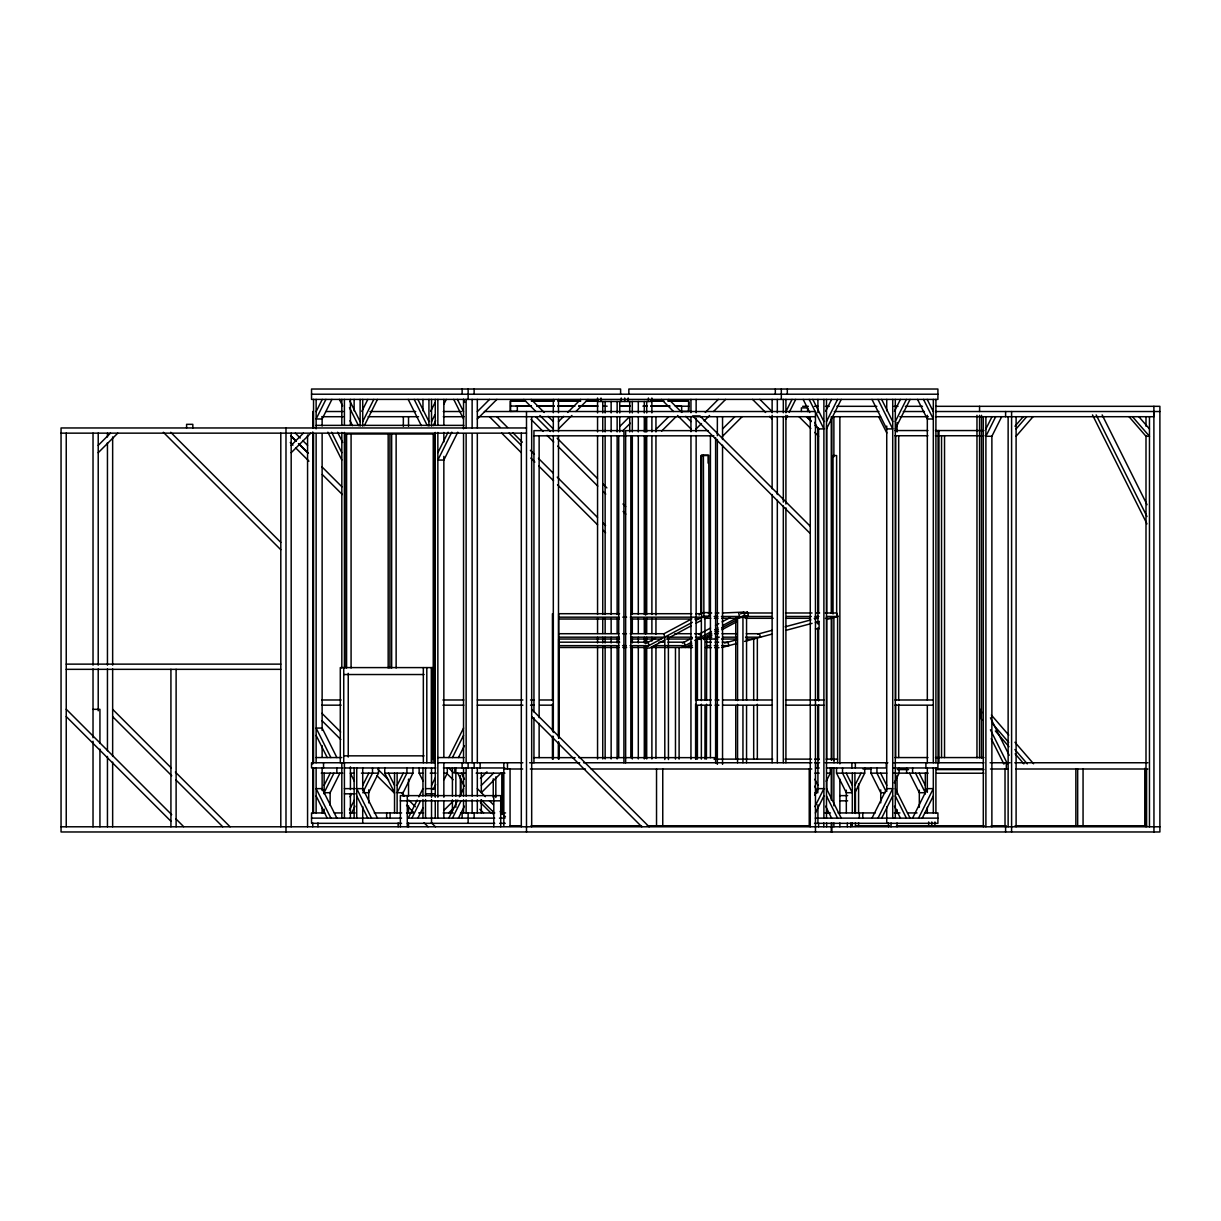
<?xml version="1.0" encoding="UTF-8"?>
<svg xmlns="http://www.w3.org/2000/svg" width="1221" height="1221" viewBox="0 0 1221 1221"><rect width="100%" height="100%" fill="white"/><g stroke="black" fill="none" stroke-linecap="round" stroke-linejoin="round"><path stroke-width="1.5" d="M558.669 743.879L558.669 759.126L558.669 742.139M558.669 738.156L558.669 639.026L619.459 639.026M664.804 759.523L664.804 637.057L668.391 636.584L668.436 759.523M668.391 638.034L668.391 636.584M700.9 613.965L700.9 455.54L708.088 455.54L708.088 463.125M701.358 618.925L701.358 617.49L704.944 616.987L704.975 700.381M701.602 613.598L701.602 455.158L708.791 455.158L709.279 616.132L704.319 618.788M704.944 618.437L704.944 616.987M1153.952 411.523L1153.952 416.712L935.5 416.712M706.41 759.126L706.547 704.196M706.562 700.411L706.715 637.896L703.113 638.537M316.132 411.645L322.252 399.404M325.931 399.404L316.132 418.986L322.13 418.986L331.914 399.404M361.843 411.34L367.811 399.404M362.713 421.566L373.794 399.404M364.362 425.625L377.472 399.404M430.662 411.34L434.92 402.808M431.532 421.566L434.951 414.743M433.18 425.625L435.638 420.711M443.834 404.319L446.291 399.404M437.851 452.716L448.076 432.249M451.785 432.188L437.851 460.058L443.849 460.058L457.783 432.188M324.13 785.378L330.25 773.152M333.913 773.152L324.13 792.719L330.128 792.719L339.911 773.152M350.03 796.825L351.679 793.543M349.465 809.935L354.38 800.106M362.713 785.378L368.834 773.152M351.602 813.018L355.006 806.196M363.537 791.086L372.512 773.152L372.512 767.963M378.495 767.963L378.495 773.152L368.711 792.719L362.713 792.719M397.13 785.378L403.251 773.152M412.912 767.963L412.912 773.152L403.128 792.719L397.13 792.719L406.914 773.152L406.914 767.963M408.196 818.131L417.216 800.106M418.849 796.825L422.954 788.629M411.874 818.131L420.39 801.083M431.532 785.378L435.363 777.731M417.857 818.131L422.97 807.905M448.794 757.569L463.537 728.067M433.165 789.468L435.622 784.569M452.457 757.569L463.537 735.408M444.062 779.67L447.313 773.152L447.313 767.963M458.455 757.569L464.423 745.634M448.794 818.131L457.799 800.106M459.447 796.825L463.537 788.629M452.457 818.131L460.989 801.083M458.455 818.131L464.423 806.196M785.912 411.645L792.032 399.404M785.912 418.986L787.545 415.72M789.178 412.454L795.695 399.404M825.625 411.34L831.593 399.404M826.495 421.566L837.575 399.404M826.495 428.907L841.254 399.404M894.444 411.34L900.411 399.404M895.314 421.566L906.394 399.404M895.314 428.907L910.072 399.404M985.896 428.937L992.001 416.712M995.68 416.712L985.896 436.279L991.879 436.279L1001.678 416.712M814.636 795.192L817.917 788.629L823.9 788.629L814.895 806.654M826.22 781.303L830.295 773.152L830.295 767.963M815.384 813.018L823.9 795.97M854.914 785.378L861.034 773.152M854.914 792.719L864.697 773.152L864.697 767.963M871.977 818.131L886.736 788.629L892.719 788.629L877.975 818.131M894.215 782.936L899.114 773.152L899.114 767.963M881.638 818.131L892.719 795.97M912.575 818.131L927.319 788.629L933.317 788.629L918.558 818.131M922.237 818.131L933.317 795.97M1014.987 426.221L1023.229 416.712M1016.101 428.937L1026.693 416.712M1016.101 436.279L1033.042 416.712M98.214 445.375L110.439 433.15M98.214 452.716L117.781 433.15M291.178 445.375L303.419 433.15M291.178 452.716L310.76 433.15M477.319 411.645L489.56 399.404M477.319 418.986L496.901 399.404M510.592 406.013L531.303 406.166M517.521 411.202L510.409 411.385L510.454 400.976L523.717 400.976M517.322 406.196L517.322 411.385M558.501 421.566L563.72 416.346M567.628 412.439L580.662 399.404M558.501 428.907L571.916 415.491M575.93 411.477L588.003 399.404M619.749 426.495L629.532 416.712M622.512 431.059L630.341 423.229M656.425 428.937L668.665 416.712M681.654 406.227L681.654 411.416L688.568 411.416L688.827 402.381M661.645 431.059L676.007 416.712M705.265 412.439L718.299 399.404M696.138 428.907L701.51 423.55M704.181 420.863L709.554 415.491M713.568 411.477L725.64 399.404M722.542 428.937L734.783 416.712M722.542 436.279L742.109 416.712M443.956 810.332L453.098 801.205M480.448 778.403L486.965 771.87M448.687 812.942L453.586 808.043M481.318 785.378L493.559 773.152M500.885 773.152L481.318 792.719L481.318 773.152M697.496 639.026L700.915 637.179L699.984 633.714L694.596 633.714M722.481 612.988L743.864 612.103L744.795 615.582L736.156 618.299L721.642 618.299M647.237 642.734L655.494 638.308M663.751 633.867L691.849 618.818M699.099 614.926L703.418 612.621L708.806 612.621M692.322 622.328L644.398 648.015L649.786 648.015L664.667 640.048M695.619 620.558L703.891 616.132L709.279 616.132M667.78 638.415L691.101 625.869M696.062 623.214L701.022 620.558M682.417 643.131L692.338 637.82M698.961 634.264L710.53 628.067M715.491 625.411L718.803 623.626M722.115 621.855L730.387 617.429M740.567 613.873L743.864 612.103M701.022 638.369L695.604 639.987L695.604 700.503M735.744 700.228L735.744 618.528L742.948 616.544L742.948 700.198M744.123 613.873L747.42 612.103L748.351 615.582L745.054 617.353M681.684 647.496L691.62 642.17M694.917 640.399L711.461 631.532M714.773 629.761L718.085 627.991M723.046 625.335L739.59 616.468L738.659 612.988M685.24 647.496L691.864 643.94M700.137 639.514L711.721 633.302M715.018 631.532L718.33 629.761M721.642 627.991L736.522 620.009M741.498 617.353L744.795 615.582M688.797 647.496L692.246 645.65M703.693 639.514L711.965 635.073M715.277 633.302L718.574 631.532M721.886 629.761L736.782 621.779M724.541 643.04L737.408 639.59M757.63 634.172L772.328 630.234M785.195 626.785L810.927 619.886M814.605 618.91L818.284 617.918M721.809 647.527L737.286 643.375M744.581 641.422L771.947 634.096M786.141 630.295L812.072 623.351M815.552 622.42L819.367 621.397M826.571 619.459L837.896 616.468L836.66 612.988L836.614 455.54L833.027 455.54L833.027 613.965M735.744 618.528L746.55 616.544L746.55 700.198M742.215 612.988L747.42 612.103M743.146 616.468L748.351 615.582M311.538 394.215L937.911 394.215M662.133 400.976L650.747 400.976L663.98 401.007M688.675 400.976L667.811 400.976L688.644 400.992L688.568 411.416M525.564 401.007L510.409 401.007L510.409 411.385M597.542 401.48L651.892 401.48M516.285 406.013L531.456 406.013M537.133 406.013L554.197 406.013M557.997 406.013L573.168 406.013M578.846 406.013L597.817 406.013M620.558 406.013L630.036 406.013M643.314 406.013L647.115 406.013M650.9 406.013L669.856 406.013M675.549 406.013L681.242 406.013M536.95 406.211L554.059 406.166M557.799 406.211L574.862 406.211M578.662 406.211L597.664 406.166M603.311 406.211L607.142 406.166M620.375 406.211L629.899 406.166M643.146 406.181L646.962 406.166M650.701 406.211L669.703 406.166M675.35 406.211L688.629 406.211M802.655 406.318L808.363 406.318M814.346 406.318L818.162 406.318M825.472 406.318L829.288 406.318M836.889 406.318L876.846 406.318M893.955 406.318L898.061 406.318M905.372 406.318L922.496 406.318M935.82 406.318L1159.889 406.318L1159.889 831.974L61.05 831.974L61.05 427.96L526.495 427.96M326.114 411.523L343.269 411.523M369.963 411.523L415.72 411.523M443.299 411.523L461.477 411.523M484.355 411.523L815.46 411.523L815.46 831.974M834.279 411.523L878.967 411.523M903.281 411.523L924.434 411.523M935.5 411.523L1159.95 411.523M322.298 416.712L343.269 416.712M368.055 416.712L418.559 416.712M443.299 416.712L464.239 416.712M478.647 416.712L815.46 416.712M880.555 416.712L831.287 416.712L831.287 613.171M899.801 416.712L928.235 416.712M316.132 425.366L463.858 425.366M708.119 430.631L625.64 430.631L625.64 762.85M894.962 430.555L927.945 430.555M935.454 430.555L983.928 430.555M61.05 433.15L526.495 433.15M533.943 435.821L623.916 435.821M625.64 435.821L713.888 435.821M894.962 435.744L927.945 435.744M935.484 435.744L938.079 435.744M938.949 435.744L983.928 435.744M708.119 612.988L711.706 612.988M715.292 612.988L718.894 612.988M745.772 612.988L772.283 612.988M785.53 612.988L812.041 612.988M815.826 612.988L819.627 612.988M825.304 612.988L836.66 612.988L837.606 616.498L837.606 762.759M619.566 613.705L558.669 613.705L558.669 738.354M630.982 613.705L691.88 613.705M695.68 613.705L701.388 613.705L702.014 617.17L630.341 617.17M714.178 616.468L717.811 616.468M721.443 616.468L739.59 616.468M746.703 616.468L771.397 616.468M786.599 616.468L811.293 616.468M815.094 616.468L818.894 616.468M826.495 616.468L837.896 616.468M558.669 617.17L619.032 617.17M622.802 617.17L626.571 617.17M701.358 617.505L701.358 700.595M705.295 618.299L710.744 618.299M714.377 618.299L718.009 618.299M745.131 618.299L773.137 618.299M786.217 618.299L810.485 618.299M814.224 618.299L817.963 618.299M825.427 618.299L831.028 618.299M558.669 619.016L619.169 619.016M630.509 619.016L691.01 619.016M694.795 619.016L698.58 619.016M815.46 622.618L819.093 622.618L819.093 628.846L815.46 628.846M558.669 633.714L618.894 633.714M622.649 633.714L626.419 633.714M630.173 633.714L664.056 633.714L664.667 637.179L630.601 637.179M674.831 633.714L691.01 633.714M714.56 633.714L718.299 633.714M722.023 633.714L736.95 633.714M746.275 633.714L759.325 633.714L760.576 637.179L745.558 637.179M558.669 637.179L619.245 637.179M670.07 637.179L691.849 637.179M695.482 637.179L700.915 637.179M708.027 637.179L711.782 637.179M715.537 637.179L719.291 637.179M723.046 637.179L736.171 637.179M630.845 639.026L661.233 639.026M666.635 639.026L692.048 639.026M704.593 639.026L717.811 639.026M721.596 639.026L736.706 639.026M746.153 639.026L753.693 639.026M558.669 642.185L619.673 642.185M631.104 642.185L648.259 642.185L648.885 645.65L630.082 645.65M659.05 642.185L664.438 642.185M668.024 642.185L684.187 642.185L685.118 645.65L654.578 645.65L651.144 647.496L692.505 647.496M705.875 642.185L711.355 642.185M714.987 642.185L718.635 642.185M722.283 642.185L727.747 642.185L728.983 645.65L721.642 645.65M558.669 645.65L618.818 645.65M622.573 645.65L626.327 645.65M706.944 645.65L710.607 645.65M714.285 645.65L717.963 645.65M558.669 647.496L619.032 647.496M622.802 647.496L626.587 647.496M630.357 647.496L645.451 647.496M705.463 647.496L711.416 647.649M714.636 647.649L718.986 647.649M66.239 664.132L280.799 664.132M66.239 669.337L280.799 669.337M343.742 674.526L424.053 674.526M321.84 699.984L341.132 699.984M442.933 699.984L463.827 699.984M477.319 699.984L522.909 699.984M530.509 699.984L534.31 699.984M540.018 699.984L553.311 699.984M696.138 699.984L711.339 699.984M715.14 699.984L718.94 699.984M722.74 699.984L772.13 699.984M785.622 699.984L823.9 699.984M895.024 699.984L933.317 699.984M321.84 705.173L341.132 705.173M442.933 705.173L463.827 705.173M477.319 705.173L522.909 705.173M530.509 705.173L534.31 705.173M540.018 705.173L553.311 705.173M696.138 705.173L711.339 705.173M715.14 705.173L718.94 705.173M722.74 705.173L772.13 705.173M785.622 705.173L823.9 705.173M895.024 705.173L933.317 705.173M93.025 709.325L99.939 709.325L99.939 743.436M343.742 755.845L424.053 755.845M316.132 757.569L341.819 757.569M437.851 757.569L464.026 757.569M894.962 757.569L927.945 757.569M935.484 757.569L938.079 757.569M938.949 757.569L983.928 757.569M533.943 757.646L575.183 757.646M578.922 757.646L623.916 757.646M625.64 757.646L715.613 757.646M714.01 759.126L772.771 759.126M784.935 759.126L811.583 759.126M814.712 759.126L819.199 759.126M826.159 759.126L837.606 759.126M434.966 759.309L433.241 759.309L433.241 434.004M435.256 762.759L311.538 762.759L311.538 767.963L342.826 767.963M437.851 762.759L522.863 762.759M529.609 762.759L579.746 762.759M583.562 762.759L811.919 762.759M814.483 762.759L819.535 762.759M825.243 762.759L887.85 762.759M893.558 762.759L983.928 762.759M990.094 762.759L1010.103 762.759M1014.773 762.759L1147.923 762.759M344.414 767.963L435.79 767.963M443.391 767.963L504.914 767.963M815.506 767.963L819.215 767.963M826.403 767.963L886.293 767.963L886.293 762.759M893.558 767.963L937.911 767.963L937.911 762.759M503.83 769.001L522.68 769.001M530.296 769.001L585.454 769.001M591.162 769.001L811.828 769.001M863.003 769.001L871.26 769.001M897.893 769.001L907.401 769.001M935.942 769.001L983.5 769.001M990.445 769.001L1008.134 769.001M1015.689 769.001L1147.862 769.001M897.313 769.596L908.607 769.596M936.583 769.596L983.897 769.596M321.26 773.152L342.826 773.152M354.029 773.152L350.335 773.152L354.411 781.303M361.416 773.152L378.495 773.152M384.752 767.963L384.752 773.152L412.912 773.152M419.154 767.963L419.154 773.152L422.848 773.152M430.235 773.152L436.034 773.152M444.322 773.152L447.313 773.152M465.201 773.152L454.823 773.152L454.823 767.963M476.129 773.152L504.929 773.152M814.911 773.152L819.215 773.152M826.602 773.152L830.295 773.152M836.538 767.963L836.538 773.152L864.697 773.152M870.955 767.963L870.955 773.152L886.736 773.152M893.574 773.152L928.189 773.152M936.583 773.229L983.897 773.229M344.414 788.629L355.265 788.629M425.549 788.629L435.256 788.629M814.911 792.719L817.917 792.719M885.225 792.719L880.738 792.719L870.955 773.152M344.414 793.818L355.265 793.818M425.549 793.818L435.256 793.818M839.789 795.634L847.664 795.634M400.366 800.839L500.717 800.839M839.789 800.839L847.664 800.839M324.832 812.942L311.538 812.942L311.538 823.32L401.556 823.32M334.34 812.942L341.926 812.942M349.527 812.942L355.235 812.942M374.221 812.942L401.617 812.942M406.517 812.942L412.942 812.942M418.65 812.942L423.611 812.942M443.192 812.942L453.25 812.942M460.515 812.942L494.764 812.942M500.473 812.942L505.555 812.942M825.091 812.942L830.448 812.942M838.064 812.942L875.228 812.942M894.23 812.942L899.923 812.942M907.524 812.942L917.017 812.942M924.618 812.942L937.911 812.942L937.911 823.32L814.514 823.32M311.538 818.131L401.556 818.131M407.768 818.131L494.703 818.131M499.481 818.131L504.99 818.131M815.277 818.131L937.911 818.131M407.28 823.32L494.703 823.32M499.648 823.32L505.25 823.32M510.057 825.747L521.489 825.747M531.028 825.747L641.544 825.747M647.252 825.747L809.233 825.747M855.448 825.747L889.529 825.747M896.458 825.747L984.202 825.747M991.131 825.747L1006.272 825.747M1015.094 825.747L1146.595 825.747M61.05 826.785L1159.95 826.785M807.081 416.712L811.003 420.619M806.379 416.712L811.263 421.596M814.941 425.274L818.604 428.937M799.038 416.712L810.775 428.449M814.697 432.371L818.604 436.279M759.889 399.404L772.13 411.645M752.548 399.404L765.598 412.454M769.52 416.376L772.13 418.986M810.088 526.068L699.984 415.949L692.643 415.949L810.088 533.409M668.787 399.404L681.822 412.439M685.729 416.346L690.949 421.566M661.446 399.404L673.519 411.477M677.533 415.491L690.949 428.907M531.15 399.404L544.184 412.439M548.092 416.346L553.311 421.566M523.809 399.404L535.882 411.477M539.896 415.491L553.311 428.907M535.698 416.712L550.457 431.486M557.173 438.186L597.466 478.479M602.838 483.852L606.868 487.881M622.985 503.998L625.671 506.684M531.028 419.383L543.04 431.395M547.039 435.393L553.708 442.063M557.722 446.077L597.756 486.111M603.098 491.453L605.769 494.123M623.122 511.477L625.793 514.148M496.794 416.712L507.539 427.457M512.912 432.829L522.313 442.216M530.372 450.274L534.401 454.304M538.43 458.333L553.205 473.107M557.234 477.136L597.512 517.429M602.884 522.786L605.57 525.473M509.065 433.15L521.306 445.375M489.453 416.712L500.137 427.381M530.83 458.089L534.844 462.087M538.843 466.086L553.525 480.769M557.524 484.783L597.573 524.816M602.915 530.158L605.585 532.829M501.724 433.15L521.306 452.716M295.345 433.15L300.229 438.034M302.686 440.491L307.57 445.375M290.949 435.836L296.321 441.208M299.008 443.895L308.409 453.281M321.825 466.712L341.972 486.858M290.613 435.76L295.833 440.979M298.443 443.589L307.57 452.716M290.262 442.49L292.933 445.161M295.604 447.832L308.944 461.172M322.298 474.526L342.323 494.536M531.684 709.325L649.145 826.785M531.684 716.666L641.803 826.785M170.681 432.28L280.799 542.399M163.339 432.28L280.799 549.74M477.319 788.629L485.363 796.672M489.392 800.701L493.406 804.731M500.122 811.431L505.479 816.788M481.227 799.877L494.261 812.927M448.687 767.963L453.586 772.847M480.448 802.502L490.888 812.942M446.565 773.183L453.098 779.7M479.868 809.279L483.547 812.942M321.962 713.339L340.644 732.02M378.022 769.398L388.705 780.066M402.045 793.421L404.716 796.092M408.714 800.091L415.399 806.76M431.41 822.786L435.409 826.785M321.993 720.695L340.781 739.499M377.045 775.762L394.505 793.207M406.593 805.295L413.309 812.011M424.038 822.756L428.067 826.785M112.653 709.325L171.367 768.055M175.381 772.069L230.097 826.785M112.653 716.666L171.734 775.762M175.763 779.792L222.756 826.785M66.239 709.218L171.688 814.666M175.687 818.665L183.699 826.678M66.239 716.559L170.986 821.306M1138.857 416.712L1149.465 428.937M1132.508 416.712L1149.465 436.279L1146 436.279L1129.043 416.712M991.391 715.063L1008.76 735.118M1014.956 742.276L1033.561 763.766M992.627 723.824L1008.714 742.414M1014.91 749.557L1027.304 763.858M995.359 730.967L1008.973 746.703M1015.17 753.845L1023.839 763.858M1102.151 414.911L1147.053 504.685M1096.168 414.911L1146.992 516.544M1092.505 414.926L1146.977 523.87M927.197 399.404L933.317 411.645M923.519 399.404L933.317 418.986L927.319 418.986L917.536 399.404M881.638 399.404L892.719 421.566M877.975 399.404L892.719 428.907L886.736 428.907L871.977 399.404M878.677 416.712L886.828 433.028M990.46 717.841L1009.187 755.295M981.913 712.728L980.219 709.325L980.219 716.666L981.913 720.054M990.429 729.761L1007.447 763.797M991.223 738.69L1003.937 764.102M812.82 399.404L823.9 421.566M809.157 399.404L823.9 428.907L817.917 428.907L814.636 422.359M803.159 399.404L809.721 412.515M919.199 773.152L925.32 785.378M915.536 773.152L925.32 792.719L919.321 792.719L909.538 773.152M895.314 788.629L910.072 818.131M895.314 795.97L906.394 818.131M880.616 773.152L886.736 785.378M894.444 806.196L900.411 818.131M885.912 791.086L876.937 773.152L876.937 767.963M846.199 773.152L852.319 785.378M836.538 773.152L846.321 792.719L852.319 792.719L842.536 773.152L842.536 767.963M826.495 788.629L841.254 818.131M826.495 795.97L837.575 818.131M814.85 779.257L817.917 785.378M825.625 806.196L831.593 818.131M814.651 786.202L817.093 791.086M463.415 399.404L464.942 402.457M457.417 399.404L463.537 411.645M453.754 399.404L463.537 418.986M417.857 399.404L428.937 421.566M414.194 399.404L427.304 425.625M408.196 399.404L421.306 425.625M349.893 401.114L360.119 421.566M349.465 407.6L358.486 425.625M339.377 399.404L342.658 405.967M350.03 420.711L352.487 425.625M337.591 432.249L342.704 442.49M331.593 432.249L341.819 452.716M327.884 432.188L341.819 460.058M461.416 773.152L464.484 779.257M457.753 773.152L464.27 786.202M419.154 773.152L423.229 781.303M388.415 773.152L394.536 785.378M384.752 773.152L394.536 792.719M377.472 818.131L362.713 788.629L356.73 788.629L371.474 818.131M356.73 795.97L367.811 818.131M336.874 757.569L322.13 728.067L316.132 728.067L330.891 757.569M316.132 735.408L327.213 757.569M336.874 818.131L322.13 788.629L316.132 788.629L330.891 818.131M316.132 795.97L327.213 818.131M703.891 616.132L703.388 455.158M704.975 705.891L704.99 759.126M1153.891 406.318L1153.952 831.974M1149.465 416.712L1149.465 826.785M1146.595 769.001L1146.595 826.419M1146 416.712L1146 426.251M1146 435.775L1146 826.785M1144.779 768.375L1144.779 826.373M1083.058 769.001L1083.058 825.747M1077.67 769.001L1077.67 825.747M1075.854 769.001L1075.854 825.747M1016.101 416.712L1016.101 826.785M1011.598 411.523L1011.598 831.974M1008.134 416.712L1008.134 826.785M1006.318 762.759L1006.318 769.001M1005.6 411.523L1005.6 416.712M1005.6 826.785L1005.6 831.974M1005.02 769.001L1005.02 826.419M991.879 435.775L991.879 826.785M985.896 416.712L985.896 826.785M983.302 416.712L983.302 826.785M981.516 415.323L981.516 758.21M979.563 406.318L979.563 411.523M979.563 415.323L979.563 757.783M976.968 415.323L976.968 757.783M944.535 435.744L944.535 757.569M941.544 435.744L941.544 757.569M938.949 430.555L938.949 762.759M938.079 430.555L938.079 762.759M935.912 399.404L935.912 762.759M935.912 767.963L935.912 812.942M934.935 821.962L934.935 825.747M933.317 399.404L933.317 762.759M933.317 767.963L933.317 812.942M931.791 821.962L931.791 825.747M928.677 821.962L928.677 825.747M927.319 415.308L927.319 699.984M927.319 705.692L927.319 762.759M927.319 767.963L927.319 792.322M927.319 807.325L927.319 812.942M925.915 762.759L925.915 767.963M925.32 773.152L925.32 793.986M919.321 790.201L919.321 807.264M912.606 767.963L912.606 773.152M906.623 767.963L906.623 773.152M898.687 435.744L898.687 700.442M898.687 704.258L898.687 757.569M897.053 422.435L897.053 431.959M897.053 775.289L897.053 794.367M897.053 809.615L897.053 813.43M897.053 822.969L897.053 826.785M895.68 435.744L895.68 700.442M895.68 704.258L895.68 757.569M895.314 399.404L895.314 818.131M892.719 399.404L892.719 818.131M891.055 822.969L891.055 826.785M888.461 822.969L888.461 826.785M886.736 399.404L886.736 410.821M886.736 426.053L886.736 791.483M886.736 806.593L886.736 823.32M880.738 789.88L880.738 802.884M862.789 812.942L862.789 818.131M859.34 812.942L859.34 818.131M858.592 783.821L858.592 813.445M858.592 822.71L858.592 826.419M855.448 789.377L855.448 813.445M855.448 822.71L855.448 826.419M855.341 762.759L855.341 767.963M854.914 773.152L854.914 812.942M852.319 773.152L852.319 812.942M852.334 822.71L852.334 826.419M851.892 762.759L851.892 767.963M850.778 823.076L850.778 826.785M847.313 823.076L847.313 826.785M846.321 790.201L846.321 812.942M839.865 416.712L839.865 763.842M839.865 779.105L839.865 813.43M839.865 822.969L839.865 826.785M834.004 759.126L834.004 762.759M833.882 416.712L833.882 456.761M833.882 616.971L833.882 760.027M833.882 767.658L833.882 805.799M833.882 822.969L833.882 826.785M831.852 418.62L831.852 613.171M831.852 616.971L831.852 760.027M831.852 767.658L831.852 798.183M831.852 822.969L831.852 831.974M831.287 616.971L831.287 760.027M831.287 767.658L831.287 800.091M831.287 822.969L831.287 831.974M826.663 426.251L826.663 613.171M826.663 618.879L826.663 760.027M826.663 779.105L826.663 790.552M826.663 809.615L826.663 813.43M826.663 822.969L826.663 826.785M826.495 399.404L826.495 818.131M823.9 399.404L823.9 818.131M823.793 822.969L823.793 826.785M818.604 428.159L818.604 613.171M818.604 628.418L818.604 700.9M818.604 704.715L818.604 760.027M818.604 822.969L818.604 826.785M817.917 399.404L817.917 412.729M817.917 427.96L817.917 623.992M817.917 627.808L817.917 700.137M817.917 705.845L817.917 791.483M817.917 804.746L817.917 823.32M817.475 762.759L817.475 767.963M810.271 416.712L810.271 826.785M809.233 769.001L809.233 826.419M807.615 411.523L807.615 407.89L801.388 407.89L801.388 411.523M787.316 389.026L787.316 394.215M785.912 399.404L785.912 412.729M785.912 415.308L785.912 504.044M785.912 507.844L785.912 762.759M783.317 399.404L783.317 412.729M783.317 416.529L783.317 502.136M783.317 505.937L783.317 762.759M781.318 389.026L781.318 399.404M777.319 399.404L777.319 412.729M777.319 416.529L777.319 494.52M777.319 500.228L777.319 762.759M775.32 389.026L775.32 394.215M772.13 399.404L772.13 412.729M772.13 415.308L772.13 488.812M772.13 494.52L772.13 762.759M757.341 638.018L757.341 700.457M757.341 704.242L757.341 759.126M753.693 638.98L753.693 700.015M753.693 705.738L753.693 759.126M746.55 705.906L746.55 762.759M742.948 705.906L742.948 762.759M737.56 617.551L737.56 700.61M737.56 704.38L737.56 762.759M735.744 705.936L735.744 759.126M722.542 416.712L722.542 439.499M722.542 445.207L722.542 764.331M717.353 416.712L717.353 435.699M717.353 439.499L717.353 764.331M717.246 647.649L717.246 700.564M717.246 704.334L717.246 759.126M715.613 437.729L715.613 762.85M710.424 435.821L710.424 757.646M701.358 704.181L701.358 759.126M697.42 639.026L697.42 700.03M697.42 705.753L697.42 759.126M696.138 399.404L696.138 412.729M696.138 418.437L696.138 431.761M696.138 435.561L696.138 759.126M695.604 704.288L695.604 759.126M690.949 399.404L690.949 412.729M690.949 416.529L690.949 431.761M690.949 435.561L690.949 759.126M679.105 647.649L679.105 759.126M675.472 647.649L675.472 759.126M662.759 769.001L662.759 825.747M656.532 769.001L656.532 825.747M655.952 416.712L655.952 431.959M655.952 435.775L655.952 615.079M655.952 618.879L655.952 634.142M655.952 645.588L655.952 758.119M651.877 398.015L651.892 412.896M651.892 416.697L651.892 431.898M651.892 435.714L651.892 614.453M651.892 618.253L651.892 633.47M651.892 637.27L651.892 641.071M651.892 646.779L651.892 758.958M648.412 398.015L648.412 401.48M646.703 401.48L646.703 412.896M646.703 416.697L646.703 431.898M646.703 435.714L646.703 614.453M646.703 618.253L646.703 633.47M646.703 637.27L646.703 642.979M646.703 648.672L646.703 758.958M645.802 526.816L645.802 534.157M645.573 416.712L645.573 431.959M645.573 435.775L645.573 615.079M645.573 618.879L645.573 634.142M645.573 637.957L645.573 643.681M645.573 647.496L645.573 758.119M644.306 401.48L644.306 412.896M644.306 416.697L644.306 431.898M644.306 435.714L644.306 614.453M644.306 618.253L644.306 633.47M644.306 637.27L644.306 642.979M644.306 646.779L644.306 758.958M638.308 401.48L638.308 412.896M638.308 416.697L638.308 431.898M638.308 435.714L638.308 614.453M638.308 618.253L638.308 633.47M638.308 637.27L638.308 642.979M638.308 646.779L638.308 758.958M632.31 401.48L632.31 412.896M632.31 416.697L632.31 431.898M632.31 435.714L632.31 614.453M632.31 618.253L632.31 633.47M632.31 637.27L632.31 642.979M632.31 646.779L632.31 758.958M630.83 435.821L630.83 757.646M629.715 401.48L629.715 412.896M629.715 416.697L629.715 431.898M628.846 394.215L628.846 389.026L937.911 389.026L937.911 399.404L311.538 399.404L311.538 389.026L620.604 389.026L620.604 394.215M628.174 398.015L628.174 401.48M624.709 398.015L624.709 401.48M623.916 762.85L623.916 430.631L533.943 430.631L533.943 711.95M621.245 398.015L621.245 401.48M619.734 401.48L619.734 412.896M619.734 416.697L619.734 431.898M618.726 435.821L618.726 757.646M617.139 401.48L617.139 412.896M617.139 416.697L617.139 431.898M617.139 435.714L617.139 614.453M617.139 618.253L617.139 633.47M617.139 637.27L617.139 642.979M617.139 646.779L617.139 758.958M611.141 401.48L611.141 412.896M611.141 416.697L611.141 431.898M611.141 435.714L611.141 614.453M611.141 618.253L611.141 633.47M611.141 637.27L611.141 642.979M611.141 646.779L611.141 758.958M605.143 401.48L605.143 412.896M605.143 416.697L605.143 431.898M605.143 435.714L605.143 614.453M605.143 618.253L605.143 633.47M605.143 637.27L605.143 642.979M605.143 646.779L605.143 758.958M602.747 401.48L602.747 412.896M602.747 416.697L602.747 431.898M602.747 435.714L602.747 614.453M602.747 618.253L602.747 633.47M602.747 637.27L602.747 642.979M602.747 646.779L602.747 758.958M601.007 398.015L601.007 401.48M597.542 398.015L597.557 412.896M597.557 416.697L597.557 431.898M597.557 435.714L597.557 614.453M597.557 618.253L597.557 633.47M597.557 637.27L597.557 642.979M597.557 646.779L597.557 758.958M558.501 399.404L558.501 412.729M558.501 416.529L558.501 431.761M558.501 435.561L558.501 736.294M558.501 742.002L558.501 759.126M553.311 399.404L553.311 412.729M553.311 416.529L553.311 431.761M553.311 435.561L553.311 732.478M553.311 736.294L553.311 759.126M552.441 613.705L552.441 700.595M552.441 704.196L552.441 730.814M552.441 736.248L552.441 759.126M539.133 435.821L539.133 717.658M539.133 723.381L539.133 757.646M533.943 717.658L533.943 762.85M531.684 416.712L531.684 826.785M526.495 411.523L526.495 831.974M521.306 433.15L521.306 826.785M510.057 769.001L510.057 826.419M507.463 762.759L507.463 769.001M503.83 762.759L503.83 826.419M503.021 773.152L503.021 812.942M501.816 773.152L501.816 814.392M500.717 826.785L500.717 795.634L400.366 795.634L400.366 826.785M495.833 776.892L495.833 797.511M493.803 795.634L493.803 826.785M493.238 778.769L493.238 797.511M493.238 810.637L493.238 814.392M481.318 799.679L481.318 812.942M480.128 762.759L480.128 767.963M477.319 399.404L477.319 427.945M477.319 433.653L477.319 762.759M477.319 767.963L477.319 796.077M477.319 799.816L477.319 812.942M474.13 389.026L474.13 394.215M474.13 762.759L474.13 767.963M474.13 812.942L474.13 818.131M472.13 399.404L472.13 427.945M472.13 433.653L472.13 762.759M472.13 767.963L472.13 796.077M472.13 799.816L472.13 812.942M468.131 389.026L468.131 399.404M468.131 762.759L468.131 767.963M468.131 812.942L468.131 823.32M466.132 399.404L466.132 427.945M466.132 433.653L466.132 762.759M466.132 767.963L466.132 796.077M466.132 799.816L466.132 812.942M463.537 399.404L463.537 428.815M463.537 433.653L463.537 762.759M463.537 767.963L463.537 796.077M463.537 799.816L463.537 812.942M462.133 389.026L462.133 394.215M462.133 762.759L462.133 767.963M462.133 812.942L462.133 818.131M460.928 778.83L460.928 793.986M460.363 775.457L460.363 796.077M455.86 767.963L455.86 796.077M455.86 799.816L455.86 807.325M452.411 767.963L452.411 796.077M452.411 799.816L452.411 811.065M443.849 399.404L443.849 425.366M443.849 432.448L443.849 441.956M443.849 456.379L443.849 757.341M443.849 763.033L443.849 797.237M443.849 801.037L443.849 818.131M437.851 399.404L437.851 425.366M437.851 432.448L437.851 797.237M437.851 801.037L437.851 818.131M435.256 399.404L435.256 425.366M435.256 432.448L435.256 797.237M435.256 801.037L435.256 818.131M434.966 762.759L434.966 434.004L344.856 434.004L344.856 667.994M433.089 762.759L433.089 667.597L340.293 667.597L340.293 762.759M431.532 399.404L431.532 426.053M431.532 767.963L431.532 797.313M431.532 799.557L431.532 823.32M431.303 667.597L431.303 762.759M428.937 399.404L428.937 426.053M426.801 667.597L426.801 762.759M425.549 767.963L425.549 795.833M425.549 799.557L425.549 818.131M423.336 667.597L423.336 762.759M422.954 399.404L422.954 410.821M422.954 767.963L422.954 795.97M422.954 799.557L422.954 818.131M408.531 416.712L408.531 426.251M408.531 779.105L408.531 796.275M408.531 805.799L408.531 813.43M408.531 822.969L408.531 826.785M407.28 795.634L407.28 826.785M403.342 416.712L403.342 426.251M403.128 792.093L403.342 796.367M398.153 822.985L398.153 826.785M397.13 773.152L397.13 812.942M396.138 434.004L396.138 667.994M394.536 773.152L394.536 812.942M391.651 434.004L391.651 667.994M389.911 434.004L389.911 667.994M390.11 812.942L390.11 818.131M388.171 434.004L388.171 667.994M386.66 812.942L386.66 818.131M368.711 789.88L368.711 802.884M362.713 399.404L362.713 426.053M362.713 767.963L362.713 790.887M362.713 806.593L362.713 823.32M360.119 399.404L360.119 426.053M356.73 767.963L356.73 818.131M354.136 399.404L354.136 410.821M354.136 767.963L354.136 818.131M351.083 434.004L351.083 667.994M350.412 399.404L350.412 425.366M350.412 766.834L350.412 789.636M350.412 793.436L350.412 818.131M348.244 673.305L348.244 757.051M346.581 434.004L346.581 667.994M344.414 399.404L344.414 425.366M344.414 432.448L344.414 668.04M344.414 762.759L344.414 818.131M343.742 667.597L343.742 762.759M341.819 399.404L341.819 425.366M341.819 432.448L341.819 668.04M341.819 763.033L341.819 818.131M336.843 767.963L336.843 773.152M330.128 792.093L330.128 805.356M324.13 773.152L324.13 793.986M324.13 809.157L324.13 812.942M323.534 762.759L323.534 767.963M322.13 416.529L322.13 426.037M322.13 433.653L322.13 730.417M322.13 745.649L322.13 757.066M322.13 767.963L322.13 790.445M322.13 807.325L322.13 812.942M317.964 822.969L317.964 826.785M316.132 399.404L316.132 428.815M316.132 433.653L316.132 762.759M316.132 767.963L316.132 812.942M313.538 399.404L313.538 427.945M313.538 433.653L313.538 762.759M313.538 767.963L313.538 812.942M312.759 411.523L312.759 428.159M312.759 431.959L312.759 764.025M312.759 767.658L312.759 813.476M312.759 822.969L312.759 826.785M307.57 435.042L307.57 826.785M291.178 433.15L291.178 826.785M285.989 427.96L285.989 831.974M280.799 433.15L280.799 826.785M192.826 427.96L192.826 424.328L186.599 424.328L186.599 427.96M176.114 669.337L176.114 826.785M170.925 669.337L170.925 826.785M112.653 436.95L112.653 665.14M112.653 668.955L112.653 756.425M112.653 762.133L112.653 826.785M107.448 433.15L107.448 436.95M107.448 442.658L107.448 665.14M107.448 668.955L107.448 750.717M107.448 756.425L107.448 826.785M99.939 749.114L99.939 826.785M98.214 433.15L98.214 665.14M98.214 668.955L98.214 710.79M93.025 433.15L93.025 665.14M93.025 668.955L93.025 737.743M93.025 741.208L93.025 826.785M66.239 433.15L66.239 826.785M554.059 400.976L531.303 400.976L554.029 400.992M580.601 400.976L557.844 400.976L580.586 400.992M597.664 400.976L586.294 400.976L597.649 400.992"/></g></svg>
